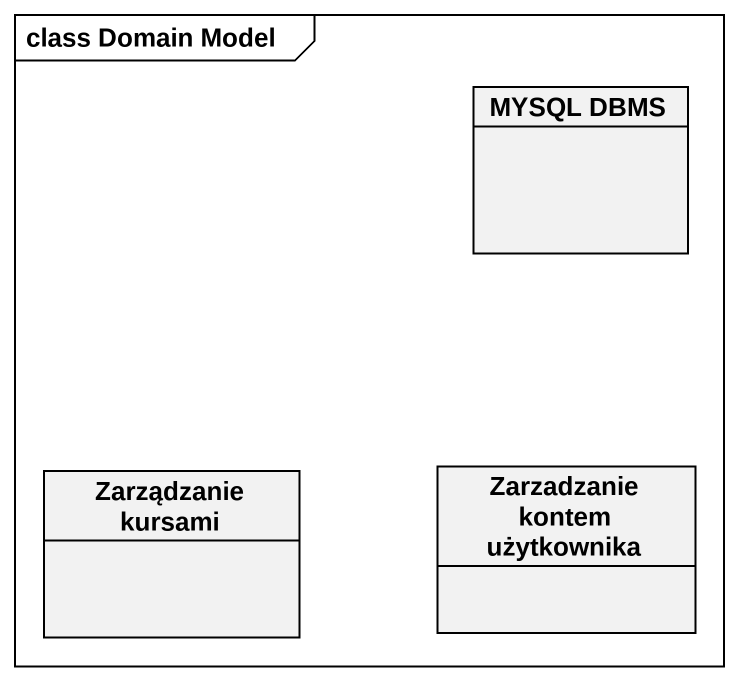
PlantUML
@startuml
mainframe class Domain Model
hide circle
hide empty members
class "MYSQL DBMS" as MYSQL_DBMS
class "Zarządzanie kursami" as Zarządzanie_kursami
class "Zarzadzanie kontem użytkownika" as Zarzadzanie_kontem
@enduml
